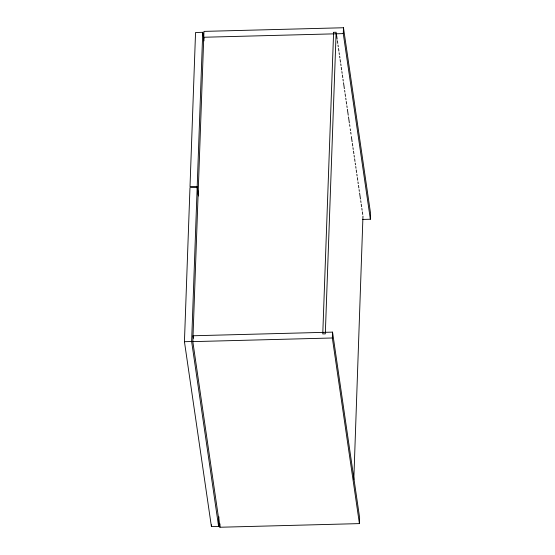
<?xml version="1.0" encoding="UTF-8"?>
<svg xmlns="http://www.w3.org/2000/svg" width="555" height="555" viewBox="0 0 555 555"><rect width="100%" height="100%" fill="white"/><g stroke="black" fill="none" stroke-linecap="round" stroke-linejoin="round"><path stroke-width="0.83" d="M218.941 516.871L218.601 526.397L211.413 526.584L184.44 341.707L189.976 187.625L197.164 187.43L198.412 195.991M218.601 526.397L191.628 341.519L197.164 187.43M197.198 186.397L202.735 32.315L195.547 32.502L190.011 186.584L197.198 186.397L198.447 194.958M193.404 338.335L193.036 335.768L332.549 332.126L359.626 517.746L359.418 523.608L219.898 527.25L192.821 341.63L203.963 31.392L343.483 27.75L370.56 213.37L370.351 219.232L362.554 219.433M211.413 526.584L211.469 524.85M219.898 527.25L220.023 523.899M359.418 523.608L332.341 337.988L332.549 332.126M370.351 219.232L343.274 33.612L343.483 27.75M353.812 479.728L362.97 216.152M343.274 33.612L203.754 37.254L204.004 38.961M184.44 341.707L191.628 341.519M192.821 341.63L332.341 337.988M336.392 33.959L337.135 39.093M337.385 40.799L337.759 43.366M338.009 45.08L338.259 46.786M338.508 48.5L338.883 51.067M339.133 52.774L339.382 54.487M339.632 56.201L339.882 57.907M340.132 59.621L340.506 62.188M340.756 63.894L341.006 65.608M341.256 67.315L341.63 69.881M341.88 71.595L342.13 73.309M342.379 75.015L342.754 77.582M343.004 79.296L343.254 81.002M343.503 82.716L344.377 88.703M344.627 90.416L344.877 92.123M345.127 93.837L345.501 96.404M345.751 98.11L346.001 99.824M346.251 101.53L346.625 104.097M346.868 105.811L347.118 107.517M347.368 109.231L348.242 115.218M348.491 116.932L349.366 122.919M349.615 124.625L349.865 126.339M350.24 128.906L350.489 130.619M350.739 132.326L350.989 134.039M351.364 136.606L352.113 141.733M352.363 143.447L352.737 146.014M352.987 147.727L353.237 149.434M353.486 151.147L353.861 153.714M354.111 155.421L354.361 157.134M354.61 158.841L354.985 161.408M355.235 163.121L355.484 164.835M355.734 166.542L355.984 168.255M356.234 169.962L356.608 172.529M356.851 174.242L357.101 175.949M357.351 177.662L357.725 180.229M357.975 181.943L358.225 183.65M358.475 185.363L358.849 187.93M359.099 189.637L359.349 191.35M359.598 193.057L360.473 199.051M360.722 200.757L360.972 202.471M361.222 204.178L361.596 206.744M361.846 208.458L362.096 210.165M362.346 211.878L362.72 214.445M202.735 32.315L203.983 40.876M333.604 32.315L322.767 333.93L325.306 333.867L336.143 32.245L333.604 32.315"/></g></svg>
